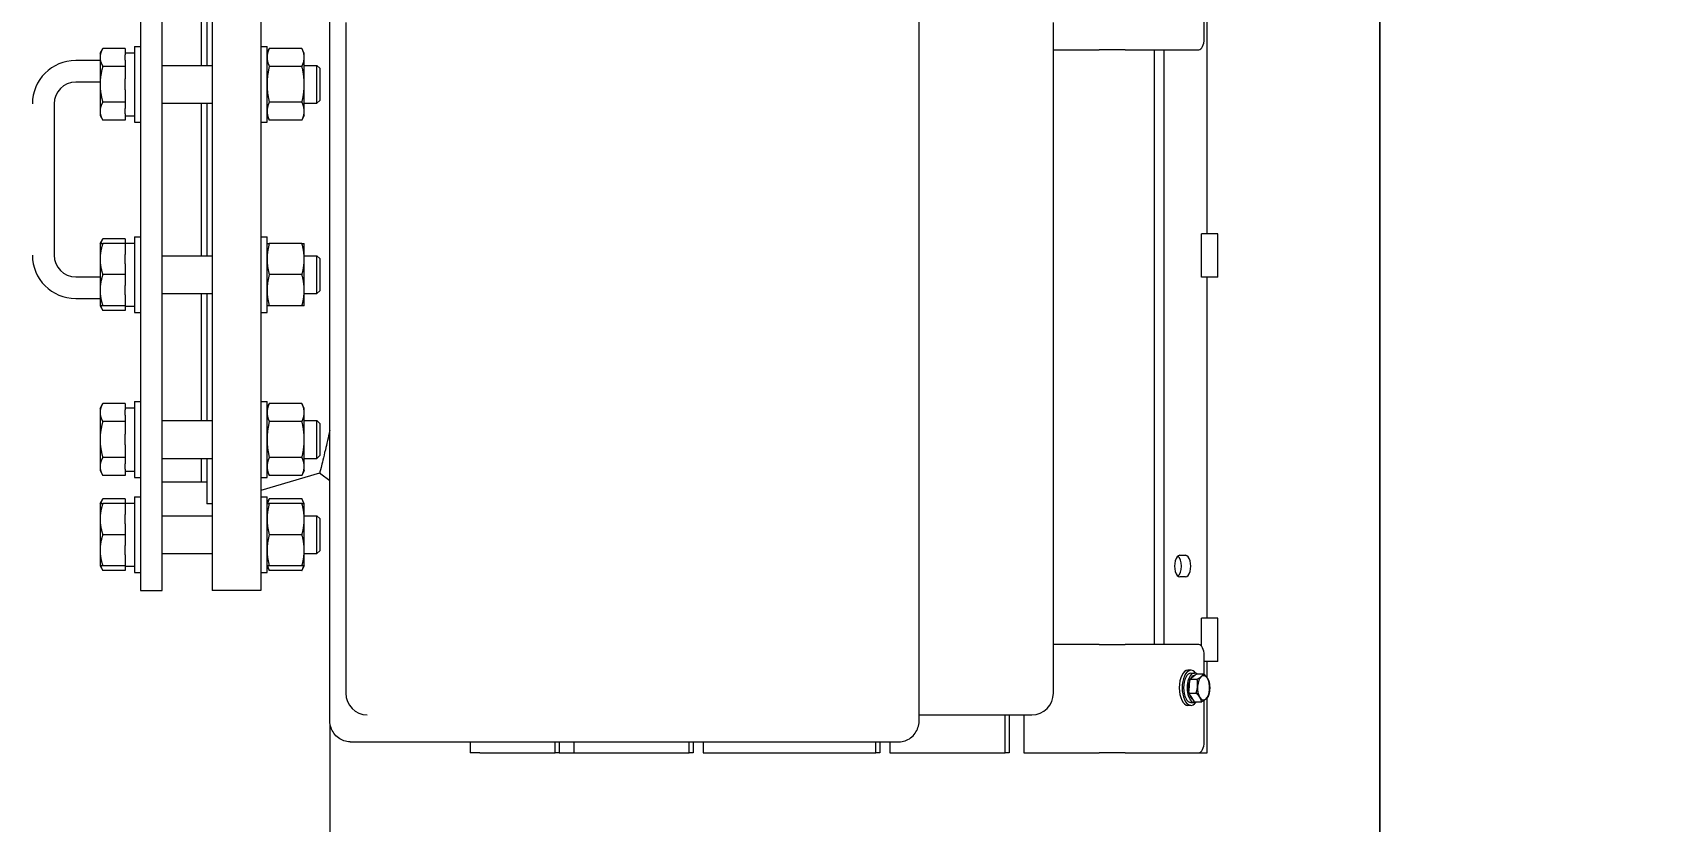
# Model space of a CAD drawing. Header units: inches. Extents: x 19 to 503, y 7 to 322.
# Drawn here: x 336.55 to 374.01, y 80.9 to 99.14 of the extents above; entities that cross this region are included whole.
import ezdxf

# ---------------------------------------------------------------- set-up
doc = ezdxf.new("R2010")
doc.units = ezdxf.units.IN
doc.header["$LTSCALE"] = 15
doc.header["$MEASUREMENT"] = 0
doc.layers.add('Dimension (ANSI)', color=7, linetype='Continuous', lineweight=25)
doc.layers.add('Visible (ANSI)', color=7, linetype='Continuous', lineweight=50)
doc.styles.add('MEMCOR Medium', font='arial.ttf')
doc.dimstyles.new('Default (ANSI)', dxfattribs={"dimscale": 15, "dimtxt": 0.15, "dimasz": 0.098425, "dimexe": 0.125, "dimexo": 0.0625, "dimgap": 0.031496, "dimtad": 0, "dimtih": 1, "dimtoh": 1, "dimdec": 4, "dimrnd": 1e-08, "dimzin": 3, "dimdsep": 46, "dimlunit": 5, "dimtxsty": 'MEMCOR Medium', "dimcen": 0.09, "dimdle": 0.393701, "dimclrd": 256, "dimclre": 256, "dimclrt": 256, "dimadec": 0, "dimazin": 1, "dimtfac": 0.8, "dimtofl": 0, "dimtmove": 0, "dimatfit": 3, "dimfxl": 1, "dimfrac": 1, "dimtolj": 1, "dimtzin": 4, "dimlwd": -1, "dimlwe": -1, "dimarcsym": 0})

# ---------------------------------------------------------------- blocks, each defined once
blk = doc.blocks.new('*D23')
at = {"layer": 'Defpoints', "color": 0, "transparency": 16777216}
for p in [(368.258, 140.509), (422.116, 140.509), (390.404, 43.556)]:
    blk.add_point(p, dxfattribs=at)
at = {"layer": 'Dimension (ANSI)', "transparency": 16777216}
for p, q in [((369.196, 140.509), (423.991, 140.509)), ((422.116, 139.032), (422.116, 122.363)), ((422.116, 45.033), (422.116, 106.884)), ((391.341, 43.556), (423.991, 43.556))]:
    blk.add_line(p, q, dxfattribs=at)
for points in [[(421.87, 139.032), (422.362, 139.032), (422.116, 140.509)], [(421.87, 45.033), (422.362, 45.033), (422.116, 43.556)]]:
    blk.add_solid(points, dxfattribs=at)
at = {"layer": 'Dimension (ANSI)', "transparency": 16777216, "char_height": 2.25, "attachment_point": 2, "style": 'MEMCOR Medium'}
for s, insert in [('\\A1; \\fArial|b0|i0;96{\\H0.8x;\\S15#16;} in', (422.116, 118.81)), ('\\A1;[2462.6 mm]{\\P\\fArial|b0|i0;SHIPPING\\P\\fArial|b0|i0;HEIGHT}', (422.116, 114.151))]:
    blk.add_mtext(s, dxfattribs=dict(at, insert=insert))

msp = doc.modelspace()

# ---------------------------------------------------------------- linework, layer by layer
at = {"layer": 'Visible (ANSI)', "linetype": 'Continuous', "lineweight": 18}
for p, q in [((367.68349, 123.7437), (367.68349, 55.9937)), ((367.68349, 55.9937), (367.68349, 123.7437)), ((339.05349, 105.2437), (339.05349, 86.2437)), ((339.55349, 86.2437), (339.55349, 105.2437)), ((340.70849, 105.2437), (340.70849, 86.2437)), ((341.83349, 105.2437), (341.83349, 86.2437)), ((340.45349, 101.31661), (340.45349, 98.38116)), ((340.45349, 101.31661), (340.45349, 98.38116)), ((340.58349, 101.31661), (340.58349, 98.38116)), ((343.42447, 83.2437), (343.42447, 99.9937)), ((357.03985, 83.2437), (357.03985, 99.9937)), ((343.79049, 99.3687), (343.79049, 83.8687)), ((360.14033, 83.8687), (360.14033, 99.3687)), ((363.62462, 98.9937), (363.62462, 99.45565)), ((363.68911, 94.4837), (363.68911, 99.50676)), ((338.11574, 98.66241), (338.17994, 98.7736)), ((338.11574, 98.66241), (338.11574, 98.56612)), ((338.11574, 98.56612), (338.11574, 97.94366)), ((338.69386, 98.7736), (338.17994, 98.7736)), ((338.69386, 98.7736), (338.69386, 98.62851)), ((338.69386, 98.67316), (338.91286, 98.67316)), ((338.69386, 98.50373), (338.69386, 98.62851)), ((338.69386, 98.50373), (338.69386, 98.35863)), ((338.91286, 98.81866), (338.91286, 97.06866)), ((338.91286, 98.81866), (339.05349, 98.81866)), ((341.83349, 98.81866), (341.97411, 98.81866)), ((341.97411, 97.06866), (341.97411, 98.81866)), ((341.97411, 98.66266), (342.02598, 98.77389)), ((342.78125, 98.77389), (342.02598, 98.77389)), ((342.83311, 98.66266), (342.78125, 98.77389)), ((342.83311, 98.56633), (342.83311, 98.66266)), ((342.83311, 97.94366), (342.83311, 98.56633)), ((360.14033, 98.7437), (361.20106, 98.7437)), ((361.79869, 98.7437), (361.20106, 98.7437)), ((361.79869, 98.7437), (363.49962, 98.7437)), ((362.4726, 84.9937), (362.4726, 98.7437)), ((362.68911, 98.7437), (362.68911, 84.9937)), ((338.11574, 98.4937), (337.55349, 98.4937)), ((338.69386, 98.35863), (338.17994, 98.35863)), ((338.69386, 98.35863), (338.69386, 98.06844)), ((339.55349, 98.38116), (340.70849, 98.38116)), ((342.78125, 98.35878), (342.02598, 98.35878)), ((342.83311, 98.38116), (343.12771, 98.38116)), ((343.12771, 97.50616), (343.12771, 98.38116)), ((343.19386, 98.31501), (343.12771, 98.38116)), ((343.19386, 98.31501), (343.19386, 97.57231)), ((338.11574, 97.9937), (337.55349, 97.9937)), ((338.11574, 97.94366), (338.11574, 97.32121)), ((338.69386, 97.81889), (338.69386, 98.06844)), ((338.69386, 97.81889), (338.69386, 97.52869)), ((342.83311, 97.32099), (342.83311, 97.94366)), ((337.05349, 97.4937), (337.05349, 93.9937)), ((338.69386, 97.52869), (338.17994, 97.52869)), ((338.69386, 97.52869), (338.69386, 97.38359)), ((338.69386, 97.25882), (338.69386, 97.38359)), ((339.55349, 97.50616), (340.70849, 97.50616)), ((340.45349, 97.50616), (340.45349, 93.98124)), ((340.45349, 97.50616), (340.45349, 93.98124)), ((340.58349, 97.50616), (340.58349, 93.98124)), ((342.78125, 97.52855), (342.02598, 97.52855)), ((342.83311, 97.50616), (343.12771, 97.50616)), ((343.19386, 97.57231), (343.12771, 97.50616)), ((338.11574, 97.32121), (338.11574, 97.22491)), ((338.11574, 97.22491), (338.17994, 97.11372)), ((338.69386, 97.11372), (338.17994, 97.11372)), ((338.69386, 97.25882), (338.69386, 97.11372)), ((338.69386, 97.21416), (338.91286, 97.21416)), ((338.91286, 97.06866), (339.05349, 97.06866)), ((341.83349, 97.06866), (341.97411, 97.06866)), ((341.97411, 97.22466), (342.02598, 97.11343)), ((342.78125, 97.11343), (342.02598, 97.11343)), ((342.83311, 97.22466), (342.78125, 97.11343)), ((342.83311, 97.22466), (342.83311, 97.32099)), ((338.91286, 94.41874), (338.91286, 92.66874)), ((338.91286, 94.41874), (339.05349, 94.41874)), ((341.83349, 94.41874), (341.97411, 94.41874)), ((341.97411, 92.66874), (341.97411, 94.41874)), ((363.9359, 94.4837), (363.56411, 94.4837)), ((363.56411, 93.4837), (363.56411, 94.4837)), ((363.9359, 93.4837), (363.9359, 94.4837)), ((338.11574, 94.26249), (338.17994, 94.37368)), ((338.11574, 94.26249), (338.11574, 93.90311)), ((338.69386, 94.37368), (338.17994, 94.37368)), ((338.69386, 94.26249), (338.17994, 94.26249)), ((338.69386, 94.37368), (338.69386, 94.27324)), ((338.69386, 94.26249), (338.69386, 94.27324)), ((338.69386, 94.27324), (338.91286, 94.27324)), ((338.69386, 94.26249), (338.69386, 94.01117)), ((338.69386, 93.79506), (338.69386, 94.01117)), ((342.78125, 94.26274), (342.02598, 94.26274)), ((342.83311, 93.90324), (342.83311, 94.26274)), ((338.11574, 93.90311), (338.11574, 93.18436)), ((338.69386, 93.79506), (338.69386, 93.54374)), ((339.55349, 93.98124), (340.70849, 93.98124)), ((342.83311, 93.98124), (343.12771, 93.98124)), ((342.83311, 93.18424), (342.83311, 93.90324)), ((343.12771, 93.10624), (343.12771, 93.98124)), ((343.19386, 93.91509), (343.12771, 93.98124)), ((343.19386, 93.91509), (343.19386, 93.17239)), ((337.55349, 93.4937), (338.11574, 93.4937)), ((338.69386, 93.54374), (338.17994, 93.54374)), ((338.69386, 93.54374), (338.69386, 93.29242)), ((338.69386, 93.07631), (338.69386, 93.29242)), ((342.78125, 93.54374), (342.02598, 93.54374)), ((363.9359, 93.4837), (363.56411, 93.4837)), ((363.68911, 85.6037), (363.68911, 93.4837)), ((337.55349, 92.9937), (338.11574, 92.9937)), ((338.11574, 93.18436), (338.11574, 92.82499)), ((338.69386, 93.07631), (338.69386, 92.82499)), ((339.55349, 93.10624), (340.70849, 93.10624)), ((340.45349, 93.10624), (340.45349, 90.17079)), ((340.45349, 93.10624), (340.45349, 90.17079)), ((340.58349, 93.10624), (340.58349, 90.17079)), ((342.83311, 92.82474), (342.83311, 93.18424)), ((342.83311, 93.10624), (343.12771, 93.10624)), ((343.19386, 93.17239), (343.12771, 93.10624)), ((338.11574, 92.82499), (338.17994, 92.7138)), ((338.69386, 92.82499), (338.17994, 92.82499)), ((338.69386, 92.7138), (338.17994, 92.7138)), ((338.69386, 92.81424), (338.69386, 92.82499)), ((338.69386, 92.81424), (338.91286, 92.81424)), ((338.69386, 92.81424), (338.69386, 92.7138)), ((338.91286, 92.66874), (339.05349, 92.66874)), ((341.83349, 92.66874), (341.97411, 92.66874)), ((342.78125, 92.82474), (342.02598, 92.82474)), ((338.11574, 90.45204), (338.17994, 90.56323)), ((338.11574, 90.45204), (338.11574, 90.35575)), ((338.11574, 90.35575), (338.11574, 89.73329)), ((338.69386, 90.56323), (338.17994, 90.56323)), ((338.69386, 90.56323), (338.69386, 90.41814)), ((338.69386, 90.46279), (338.91286, 90.46279)), ((338.69386, 90.29336), (338.69386, 90.41814)), ((338.69386, 90.29336), (338.69386, 90.14826)), ((338.91286, 90.60829), (338.91286, 88.85829)), ((338.91286, 90.60829), (339.05349, 90.60829)), ((341.83349, 90.60829), (341.97411, 90.60829)), ((341.97411, 88.85829), (341.97411, 90.60829)), ((341.97411, 90.45229), (342.02598, 90.56352)), ((342.78125, 90.56352), (342.02598, 90.56352)), ((342.83311, 90.45229), (342.78125, 90.56352)), ((342.83311, 90.35597), (342.83311, 90.45229)), ((342.83311, 89.73329), (342.83311, 90.35597)), ((338.69386, 90.14826), (338.17994, 90.14826)), ((338.69386, 90.14826), (338.69386, 89.85807)), ((339.55349, 90.17079), (340.70849, 90.17079)), ((342.78125, 90.14841), (342.02598, 90.14841)), ((342.83311, 90.17079), (343.12771, 90.17079)), ((343.12771, 89.29579), (343.12771, 90.17079)), ((343.19386, 90.10464), (343.12771, 90.17079)), ((343.19386, 90.10464), (343.19386, 89.36194)), ((338.11574, 89.73329), (338.11574, 89.11084)), ((338.69386, 89.60852), (338.69386, 89.85807)), ((338.69386, 89.60852), (338.69386, 89.31832)), ((342.83311, 89.11062), (342.83311, 89.73329)), ((338.69386, 89.31832), (338.17994, 89.31832)), ((338.69386, 89.31832), (338.69386, 89.17322)), ((338.69386, 89.04845), (338.69386, 89.17322)), ((339.55349, 89.29579), (340.70849, 89.29579)), ((340.45349, 89.29579), (340.45349, 88.7437)), ((340.45349, 89.29579), (340.45349, 88.7437)), ((340.58349, 89.29579), (340.58349, 88.2437)), ((342.78125, 89.31818), (342.02598, 89.31818)), ((342.83311, 89.29579), (343.12771, 89.29579)), ((343.19386, 89.36194), (343.12771, 89.29579)), ((338.11574, 89.11084), (338.11574, 89.01454)), ((338.11574, 89.01454), (338.17994, 88.90335)), ((338.69386, 88.90335), (338.17994, 88.90335)), ((338.69386, 89.04845), (338.69386, 88.90335)), ((338.69386, 89.00379), (338.91286, 89.00379)), ((338.91286, 88.85829), (339.05349, 88.85829)), ((343.18743, 88.95496), (341.83349, 88.5537)), ((341.83349, 88.85829), (341.97411, 88.85829)), ((341.97411, 89.01429), (342.02598, 88.90306)), ((342.78125, 88.90306), (342.02598, 88.90306)), ((342.83311, 89.01429), (342.78125, 88.90306)), ((342.83311, 89.01429), (342.83311, 89.11062)), ((338.91286, 88.40833), (338.91286, 86.65833)), ((338.91286, 88.40833), (339.05349, 88.40833)), ((340.45349, 88.7437), (339.55349, 88.7437)), ((340.58349, 88.7437), (340.45349, 88.7437)), ((341.83349, 88.40833), (341.97411, 88.40833)), ((341.97411, 86.65833), (341.97411, 88.40833)), ((338.11574, 88.25208), (338.17994, 88.36327)), ((338.11574, 88.25208), (338.11574, 87.89271)), ((338.69386, 88.36327), (338.17994, 88.36327)), ((338.69386, 88.25208), (338.17994, 88.25208)), ((338.69386, 88.36327), (338.69386, 88.26283)), ((338.69386, 88.25208), (338.69386, 88.26283)), ((338.69386, 88.26283), (338.91286, 88.26283)), ((338.69386, 88.25208), (338.69386, 88.00076)), ((340.70849, 88.2437), (340.58349, 88.2437)), ((341.97411, 88.25233), (342.02598, 88.36356)), ((342.78125, 88.36356), (342.02598, 88.36356)), ((342.78125, 88.25233), (342.02598, 88.25233)), ((342.83311, 88.25233), (342.78125, 88.36356)), ((342.83311, 87.89283), (342.83311, 88.25233)), ((338.11574, 87.89271), (338.11574, 87.17396)), ((338.69386, 87.78465), (338.69386, 88.00076)), ((338.69386, 87.78465), (338.69386, 87.53333)), ((339.55349, 87.97083), (340.70849, 87.97083)), ((342.83311, 87.97083), (343.12771, 87.97083)), ((342.83311, 87.17383), (342.83311, 87.89283)), ((343.12771, 87.09583), (343.12771, 87.97083)), ((343.19386, 87.90468), (343.12771, 87.97083)), ((343.19386, 87.90468), (343.19386, 87.16198)), ((338.69386, 87.53333), (338.17994, 87.53333)), ((338.69386, 87.53333), (338.69386, 87.28201)), ((338.69386, 87.0659), (338.69386, 87.28201)), ((342.78125, 87.53333), (342.02598, 87.53333)), ((338.11574, 87.17396), (338.11574, 86.81458)), ((338.69386, 87.0659), (338.69386, 86.81458)), ((339.55349, 87.09583), (340.70849, 87.09583)), ((342.83311, 86.81433), (342.83311, 87.17383)), ((342.83311, 87.09583), (343.12771, 87.09583)), ((343.19386, 87.16198), (343.12771, 87.09583)), ((363.06411, 87.0562), (363.18911, 87.0562)), ((338.11574, 86.81458), (338.17994, 86.70339)), ((338.69386, 86.81458), (338.17994, 86.81458)), ((338.69386, 86.70339), (338.17994, 86.70339)), ((338.69386, 86.80383), (338.69386, 86.81458)), ((338.69386, 86.80383), (338.91286, 86.80383)), ((338.69386, 86.80383), (338.69386, 86.70339)), ((338.91286, 86.65833), (339.05349, 86.65833)), ((341.83349, 86.65833), (341.97411, 86.65833)), ((341.97411, 86.81433), (342.02598, 86.7031)), ((342.78125, 86.81433), (342.02598, 86.81433)), ((342.78125, 86.7031), (342.02598, 86.7031)), ((342.83311, 86.81433), (342.78125, 86.7031)), ((363.18911, 86.5562), (363.06411, 86.5562)), ((339.05349, 86.2437), (339.55349, 86.2437)), ((341.83349, 86.2437), (340.70849, 86.2437)), ((363.9359, 85.6037), (363.56411, 85.6037)), ((363.56411, 84.95786), (363.56411, 85.6037)), ((363.9359, 84.6037), (363.9359, 85.6037)), ((361.20106, 84.9937), (360.14033, 84.9937)), ((361.20106, 84.9937), (361.79869, 84.9937)), ((363.49962, 84.9937), (361.79869, 84.9937)), ((363.62462, 84.30233), (363.62462, 84.7437)), ((363.3189, 84.3997), (363.24962, 84.3997)), ((363.3189, 84.3337), (363.40031, 84.3337)), ((363.36934, 84.25425), (363.44456, 84.31501)), ((363.44456, 84.31501), (363.61162, 84.31501)), ((363.9359, 84.6037), (363.62462, 84.6037)), ((363.68911, 84.22732), (363.68911, 84.6037)), ((363.27154, 83.87218), (363.28283, 84.03283)), ((363.28283, 84.03283), (363.29413, 84.19349)), ((363.29413, 84.19349), (363.36934, 84.25425)), ((363.29413, 84.19349), (363.46119, 84.19349)), ((363.3189, 83.5877), (363.24962, 83.5877)), ((363.33545, 83.77229), (363.27154, 83.87218)), ((363.27154, 83.87218), (363.43859, 83.87218)), ((363.3189, 83.6537), (363.40031, 83.6537)), ((363.39937, 83.67239), (363.33545, 83.77229)), ((363.39937, 83.67239), (363.56643, 83.67239)), ((363.62462, 82.7437), (363.62462, 83.70565)), ((363.68911, 82.4937), (363.68911, 83.75676)), ((357.03985, 83.3687), (359.64033, 83.3687)), ((359.02443, 82.4937), (359.02443, 83.3687)), ((359.11818, 83.3687), (359.11818, 82.4937)), ((359.45744, 83.3687), (359.45744, 82.4937)), ((343.43378, 74.48752), (343.43378, 83.14402)), ((343.89097, 82.7437), (356.44834, 82.7437)), ((346.66976, 82.7437), (346.66976, 82.4937)), ((346.88851, 82.4937), (346.66976, 82.4937)), ((346.88851, 82.4937), (348.63212, 82.4937)), ((348.63212, 82.4937), (348.63212, 82.7437)), ((348.72587, 82.4937), (348.63212, 82.4937)), ((348.72587, 82.7437), (348.72587, 82.4937)), ((348.72587, 82.4937), (349.06514, 82.4937)), ((349.06514, 82.7437), (349.06514, 82.4937)), ((349.06514, 82.4937), (351.726, 82.4937)), ((351.726, 82.4937), (351.726, 82.7437)), ((351.81975, 82.4937), (351.726, 82.4937)), ((351.81975, 82.7437), (351.81975, 82.4937)), ((352.05076, 82.7437), (352.05076, 82.4937)), ((352.05076, 82.4937), (356.0388, 82.4937)), ((356.0388, 82.4937), (356.0388, 82.7437)), ((356.13255, 82.4937), (356.0388, 82.4937)), ((356.13255, 82.7437), (356.13255, 82.4937)), ((356.36356, 82.7437), (356.36356, 82.4937)), ((356.36356, 82.4937), (359.02443, 82.4937)), ((356.44834, 82.7437), (356.57334, 82.7437)), ((359.11818, 82.4937), (359.02443, 82.4937)), ((359.45744, 82.4937), (361.20106, 82.4937)), ((361.79869, 82.4937), (361.20106, 82.4937)), ((361.79869, 82.4937), (363.49962, 82.4937)), ((363.49962, 82.4937), (363.68911, 82.4937))]:
    msp.add_line(p, q, dxfattribs=at)
for centre, radius, start, end in [((337.55349, 97.4937), 1, 90, 180), ((337.55349, 97.4937), 0.5, 90, 180), ((337.55349, 93.9937), 1, 180, 270), ((337.55349, 93.9937), 0.5, 180, 270), ((344.29049, 83.8687), 0.5, 180, 270), ((359.64033, 83.8687), 0.5, 270, 0)]:
    msp.add_arc(centre, radius, start, end, dxfattribs=at)
for centre, major_axis, start_param, end_param in [((363.49962, 98.9937), (0, -0.25), 0, 1.57079633), ((363.06411, 86.8062), (0, -0.25), 3.14159265, 6.28318531), ((362.9726, 86.8062), (0, -0.25), 0.37473443, 2.76685822), ((363.18911, 86.8062), (0, 0.25), 3.14159265, 6.28318531), ((363.49962, 84.7437), (0, 0.25), 4.71238898, 6.28318531), ((363.24962, 83.9937), (0, 0.406), 0, 3.14159265), ((363.3189, 83.9937), (0, 0.406), 5.67310552, 10.03485774), ((363.3189, 83.9937), (0, 0.34), 0, 3.14159265), ((363.40031, 83.9937), (0, -0.34), 2.80847025, 6.61630771), ((363.40031, 83.9937), (0, 0.281), 0.04245295, 0.72530137), ((363.61076, 83.9937), (0, 0.281), 5.61986492, 6.66706247), ((363.40031, 83.9937), (0, 0.281), 0.87131106, 1.99083837), ((363.61076, 83.9937), (0, -0.281), 4.57266737, 5.61986492), ((363.61076, 83.9937), (0, 0.281), 0.38387716, 1.43107471), ((363.61076, 83.9937), (0, -0.281), 0.38387716, 1.43107471), ((363.61076, 83.9937), (0, 0.281), 4.57266737, 5.61986492), ((363.40031, 83.9937), (0, -0.281), 5.18068785, 6.05904199), ((363.61076, 83.9937), (0, -0.281), 5.61986492, 6.66706247), ((363.49962, 82.7437), (0, -0.25), 0, 1.57079633)]:
    msp.add_ellipse(centre, major_axis=major_axis, ratio=0.5, start_param=start_param, end_param=end_param, dxfattribs=at)
for points, weights in [([(338.17994, 98.7736), (338.11574, 98.66241), (338.11574, 98.56612)], [1.01001874936, 1.04314139574, 1]), ([(338.11574, 98.56612), (338.11574, 98.46982), (338.17994, 98.35863)], [1, 1.04314139574, 1.01001874936]), ([(342.02598, 98.77389), (341.97411, 98.66266), (341.97411, 98.56633)], [1, 1.0379548493, 1]), ([(341.97411, 98.56633), (341.97411, 98.47001), (342.02598, 98.35878)], [1, 1.0379548493, 1]), ([(342.83311, 98.56633), (342.83311, 98.66266), (342.78125, 98.77389)], [1, 1.0379548493, 1]), ([(342.78125, 98.35878), (342.83311, 98.47001), (342.83311, 98.56633)], [1, 1.0379548493, 1]), ([(338.17994, 98.35863), (338.11574, 98.13625), (338.11574, 97.94366)], [1.01001874936, 1.04314139574, 1]), ([(342.02598, 98.35878), (341.97411, 98.13632), (341.97411, 97.94366)], [1, 1.0379548493, 1]), ([(342.83311, 97.94366), (342.83311, 98.13632), (342.78125, 98.35878)], [1, 1.0379548493, 1]), ([(338.11574, 97.94366), (338.11574, 97.75107), (338.17994, 97.52869)], [1, 1.04314139574, 1.01001874936]), ([(341.97411, 97.94366), (341.97411, 97.75101), (342.02598, 97.52855)], [1, 1.0379548493, 1]), ([(342.78125, 97.52855), (342.83311, 97.75101), (342.83311, 97.94366)], [1, 1.0379548493, 1]), ([(338.17994, 97.52869), (338.11574, 97.4175), (338.11574, 97.32121)], [1.01001874936, 1.04314139574, 1]), ([(342.02598, 97.52855), (341.97411, 97.41732), (341.97411, 97.32099)], [1, 1.0379548493, 1]), ([(342.83311, 97.32099), (342.83311, 97.41732), (342.78125, 97.52855)], [1, 1.0379548493, 1]), ([(338.11574, 97.32121), (338.11574, 97.22491), (338.17994, 97.11372)], [1, 1.04314139574, 1.01001874936]), ([(341.97411, 97.32099), (341.97411, 97.22466), (342.02598, 97.11343)], [1, 1.0379548493, 1]), ([(342.78125, 97.11343), (342.83311, 97.22466), (342.83311, 97.32099)], [1, 1.0379548493, 1]), ([(338.11574, 94.26249), (338.11574, 94.26249), (338.17994, 94.26249)], [1, 1.04314139574, 1.01001874936]), ([(338.17994, 94.26249), (338.11574, 94.0699), (338.11574, 93.90311)], [1.01001874936, 1.04314139574, 1]), ([(338.17994, 94.37368), (338.14609, 94.31505), (338.13038, 94.26249)], [1.01001874936, 1.02721658286, 1.02385469408]), ([(341.97411, 94.26274), (341.97411, 94.26274), (342.02598, 94.26274)], [1, 1.0379548493, 1]), ([(342.02598, 94.26274), (341.97411, 94.07008), (341.97411, 93.90324)], [1, 1.0379548493, 1]), ([(342.83311, 93.90324), (342.83311, 94.07008), (342.78125, 94.26274)], [1, 1.0379548493, 1]), ([(342.78125, 94.26274), (342.83311, 94.26274), (342.83311, 94.26274)], [1, 1.0379548493, 1]), ([(338.11574, 93.90311), (338.11574, 93.73633), (338.17994, 93.54374)], [1, 1.04314139574, 1.01001874936]), ([(341.97411, 93.90324), (341.97411, 93.73639), (342.02598, 93.54374)], [1, 1.0379548493, 1]), ([(342.78125, 93.54374), (342.83311, 93.73639), (342.83311, 93.90324)], [1, 1.0379548493, 1]), ([(338.17994, 93.54374), (338.11574, 93.35115), (338.11574, 93.18436)], [1.01001874936, 1.04314139574, 1]), ([(342.02598, 93.54374), (341.97411, 93.35108), (341.97411, 93.18424)], [1, 1.0379548493, 1]), ([(342.83311, 93.18424), (342.83311, 93.35108), (342.78125, 93.54374)], [1, 1.0379548493, 1]), ([(338.11574, 93.18436), (338.11574, 93.01758), (338.17994, 92.82499)], [1, 1.04314139574, 1.01001874936]), ([(341.97411, 93.18424), (341.97411, 93.01739), (342.02598, 92.82474)], [1, 1.0379548493, 1]), ([(342.78125, 92.82474), (342.83311, 93.01739), (342.83311, 93.18424)], [1, 1.0379548493, 1]), ([(338.17994, 92.82499), (338.11574, 92.82499), (338.11574, 92.82499)], [1.01001874936, 1.04314139574, 1]), ([(338.13038, 92.82499), (338.14609, 92.77242), (338.17994, 92.7138)], [1.02385469408, 1.02721658286, 1.01001874936]), ([(342.02598, 92.82474), (341.97411, 92.82474), (341.97411, 92.82474)], [1, 1.0379548493, 1]), ([(342.83311, 92.82474), (342.83311, 92.82474), (342.78125, 92.82474)], [1, 1.0379548493, 1]), ([(338.17994, 90.56323), (338.11574, 90.45204), (338.11574, 90.35575)], [1.01001874936, 1.04314139574, 1]), ([(338.11574, 90.35575), (338.11574, 90.25945), (338.17994, 90.14826)], [1, 1.04314139574, 1.01001874936]), ([(342.02598, 90.56352), (341.97411, 90.45229), (341.97411, 90.35597)], [1, 1.0379548493, 1]), ([(341.97411, 90.35597), (341.97411, 90.25964), (342.02598, 90.14841)], [1, 1.0379548493, 1]), ([(342.83311, 90.35597), (342.83311, 90.45229), (342.78125, 90.56352)], [1, 1.0379548493, 1]), ([(342.78125, 90.14841), (342.83311, 90.25964), (342.83311, 90.35597)], [1, 1.0379548493, 1]), ([(338.17994, 90.14826), (338.11574, 89.92588), (338.11574, 89.73329)], [1.01001874936, 1.04314139574, 1]), ([(342.02598, 90.14841), (341.97411, 89.92595), (341.97411, 89.73329)], [1, 1.0379548493, 1]), ([(342.83311, 89.73329), (342.83311, 89.92595), (342.78125, 90.14841)], [1, 1.0379548493, 1]), ([(338.11574, 89.73329), (338.11574, 89.5407), (338.17994, 89.31832)], [1, 1.04314139574, 1.01001874936]), ([(341.97411, 89.73329), (341.97411, 89.54064), (342.02598, 89.31818)], [1, 1.0379548493, 1]), ([(342.78125, 89.31818), (342.83311, 89.54064), (342.83311, 89.73329)], [1, 1.0379548493, 1]), ([(338.17994, 89.31832), (338.11574, 89.20713), (338.11574, 89.11084)], [1.01001874936, 1.04314139574, 1]), ([(342.02598, 89.31818), (341.97411, 89.20695), (341.97411, 89.11062)], [1, 1.0379548493, 1]), ([(342.83311, 89.11062), (342.83311, 89.20695), (342.78125, 89.31818)], [1, 1.0379548493, 1]), ([(338.11574, 89.11084), (338.11574, 89.01454), (338.17994, 88.90335)], [1, 1.04314139574, 1.01001874936]), ([(341.97411, 89.11062), (341.97411, 89.01429), (342.02598, 88.90306)], [1, 1.0379548493, 1]), ([(342.78125, 88.90306), (342.83311, 89.01429), (342.83311, 89.11062)], [1, 1.0379548493, 1]), ([(338.11574, 88.25208), (338.11574, 88.25208), (338.17994, 88.25208)], [1, 1.04314139574, 1.01001874936]), ([(338.17994, 88.25208), (338.11574, 88.05949), (338.11574, 87.89271)], [1.01001874936, 1.04314139574, 1]), ([(338.17994, 88.36327), (338.14609, 88.30464), (338.13038, 88.25208)], [1.01001874936, 1.02721658286, 1.02385469408]), ([(341.97411, 88.25233), (341.97411, 88.25233), (342.02598, 88.25233)], [1, 1.0379548493, 1]), ([(342.02598, 88.25233), (341.97411, 88.05968), (341.97411, 87.89283)], [1, 1.0379548493, 1]), ([(342.02598, 88.36356), (341.99863, 88.30491), (341.98594, 88.25233)], [1, 1.01965956375, 1.01895290532]), ([(342.82129, 88.25233), (342.8086, 88.30491), (342.78125, 88.36356)], [1.01895290532, 1.01965956375, 1]), ([(342.83311, 87.89283), (342.83311, 88.05968), (342.78125, 88.25233)], [1, 1.0379548493, 1]), ([(342.78125, 88.25233), (342.83311, 88.25233), (342.83311, 88.25233)], [1, 1.0379548493, 1]), ([(338.11574, 87.89271), (338.11574, 87.72592), (338.17994, 87.53333)], [1, 1.04314139574, 1.01001874936]), ([(341.97411, 87.89283), (341.97411, 87.72599), (342.02598, 87.53333)], [1, 1.0379548493, 1]), ([(342.78125, 87.53333), (342.83311, 87.72599), (342.83311, 87.89283)], [1, 1.0379548493, 1]), ([(338.17994, 87.53333), (338.11574, 87.34074), (338.11574, 87.17396)], [1.01001874936, 1.04314139574, 1]), ([(342.02598, 87.53333), (341.97411, 87.34068), (341.97411, 87.17383)], [1, 1.0379548493, 1]), ([(342.83311, 87.17383), (342.83311, 87.34068), (342.78125, 87.53333)], [1, 1.0379548493, 1]), ([(338.11574, 87.17396), (338.11574, 87.00717), (338.17994, 86.81458)], [1, 1.04314139574, 1.01001874936]), ([(341.97411, 87.17383), (341.97411, 87.00699), (342.02598, 86.81433)], [1, 1.0379548493, 1]), ([(342.78125, 86.81433), (342.83311, 87.00699), (342.83311, 87.17383)], [1, 1.0379548493, 1]), ([(338.17994, 86.81458), (338.11574, 86.81458), (338.11574, 86.81458)], [1.01001874936, 1.04314139574, 1]), ([(338.13038, 86.81458), (338.14609, 86.76202), (338.17994, 86.70339)], [1.02385469408, 1.02721658286, 1.01001874936]), ([(342.02598, 86.81433), (341.97411, 86.81433), (341.97411, 86.81433)], [1, 1.0379548493, 1]), ([(341.98594, 86.81433), (341.99863, 86.76175), (342.02598, 86.7031)], [1.01895290532, 1.01965956375, 1]), ([(342.83311, 86.81433), (342.83311, 86.81433), (342.78125, 86.81433)], [1, 1.0379548493, 1]), ([(342.78125, 86.7031), (342.8086, 86.76175), (342.82129, 86.81433)], [1, 1.01965956375, 1.01895290532]), ([(363.55814, 84.25425), (363.59304, 84.28245), (363.61162, 84.31501)], [1, 1.0379548493, 1]), ([(363.61162, 84.31501), (363.6676, 84.26148), (363.69727, 84.21511)], [1, 1.0379548493, 1]), ([(363.43859, 83.87218), (363.46638, 83.95827), (363.47163, 84.03283)], [1, 1.0379548493, 1]), ([(363.46119, 84.19349), (363.52323, 84.22605), (363.55814, 84.25425)], [1, 1.0379548493, 1]), ([(363.47163, 84.03283), (363.47687, 84.10739), (363.46119, 84.19349)], [1, 1.0379548493, 1]), ([(363.69727, 84.21511), (363.72693, 84.16875), (363.73945, 84.11522)], [1, 1.0379548493, 1]), ([(363.74989, 83.95457), (363.74464, 83.88001), (363.71685, 83.79391)], [1, 1.0379548493, 1]), ([(363.73945, 84.11522), (363.75513, 84.02913), (363.74989, 83.95457)], [1, 1.0379548493, 1]), ([(363.52425, 83.77229), (363.49458, 83.81865), (363.43859, 83.87218)], [1, 1.0379548493, 1]), ([(363.56643, 83.67239), (363.55391, 83.72592), (363.52425, 83.77229)], [1, 1.0379548493, 1]), ([(363.66338, 83.73315), (363.62847, 83.70495), (363.56643, 83.67239)], [1, 1.0379548493, 1]), ([(363.71685, 83.79391), (363.69828, 83.76135), (363.66338, 83.73315)], [1, 1.0379548493, 1])]:
    msp.add_rational_spline(points, weights, degree=2, dxfattribs=at)
for points, knots in [([(343.42448, 89.94881), (343.38667, 89.77755), (343.35141, 89.62498), (343.27802, 89.31537), (343.24394, 89.17849), (343.19863, 88.99825), (343.18743, 88.95496), (343.18743, 88.95496)], [170.5204298, 170.5204298, 170.5204298, 170.5204298, 172.84927342, 172.84927342, 176.06564508, 176.06564508, 179.28201675, 179.28201675, 179.28201675, 179.28201675]), ([(343.89097, 82.7437), (343.8429, 82.7437), (343.79487, 82.75176), (343.70358, 82.7827), (343.6605, 82.80585), (343.58204, 82.8649), (343.54724, 82.90142), (343.48999, 82.98258), (343.46767, 83.02733), (343.4364, 83.1206), (343.42742, 83.16914), (343.42467, 83.22652), (343.42447, 83.23511), (343.42447, 83.2437)], [1.57079633, 1.57079633, 1.57079633, 1.57079633, 1.85628195, 1.85628195, 2.14844653, 2.14844653, 2.45804077, 2.45804077, 2.77220004, 2.77220004, 3.08635931, 3.08635931, 3.14159265, 3.14159265, 3.14159265, 3.14159265]), ([(356.57334, 82.7437), (356.62141, 82.7437), (356.66944, 82.75176), (356.76073, 82.7827), (356.80381, 82.80585), (356.88227, 82.8649), (356.91707, 82.90142), (356.97433, 82.98258), (356.99664, 83.02733), (357.02791, 83.1206), (357.03689, 83.16914), (357.03964, 83.22652), (357.03985, 83.23511), (357.03985, 83.2437)], [4.71238898, 4.71238898, 4.71238898, 4.71238898, 4.9978746, 4.9978746, 5.29003918, 5.29003918, 5.59963343, 5.59963343, 5.91379269, 5.91379269, 6.22795196, 6.22795196, 6.28318531, 6.28318531, 6.28318531, 6.28318531])]:
    msp.add_open_spline(points, degree=3, knots=knots, dxfattribs=at)
msp.add_open_spline([(343.42447, 88.77794), (343.34546, 88.83695), (343.26644, 88.89595), (343.18743, 88.95496)], degree=3, dxfattribs=at)

# ---------------------------------------------------------------- dimensions: what is measured, and where the dimension line sits
at = {"layer": 'Dimension (ANSI)'}
dim = msp.add_linear_dim(base=(422.11571, 140.5087), p1=(390.40393, 43.5562), p2=(368.25849, 140.5087), angle=90, text=' \\fArial|b0|i0;<> in\\X[2462.6 mm]{\\P\\fArial|b0|i0;SHIPPING\\P\\fArial|b0|i0;HEIGHT}', dimstyle='Default (ANSI)', override={"dimgap": 0.031496, "dimdec": 4, "dimpost": '', "dimtol": 0, "dimlim": 0, "dimtp": 0, "dimtm": 0, "dimtdec": 2, "dimatfit": 1, "dimtvp": -0.375}, dxfattribs=at)
dim.commit()
dim.dimension.update_dxf_attribs({"geometry": '*D23', "text_midpoint": (422.11571, 114.6233), "dimtype": 160})

doc.saveas('drawing.dxf')
